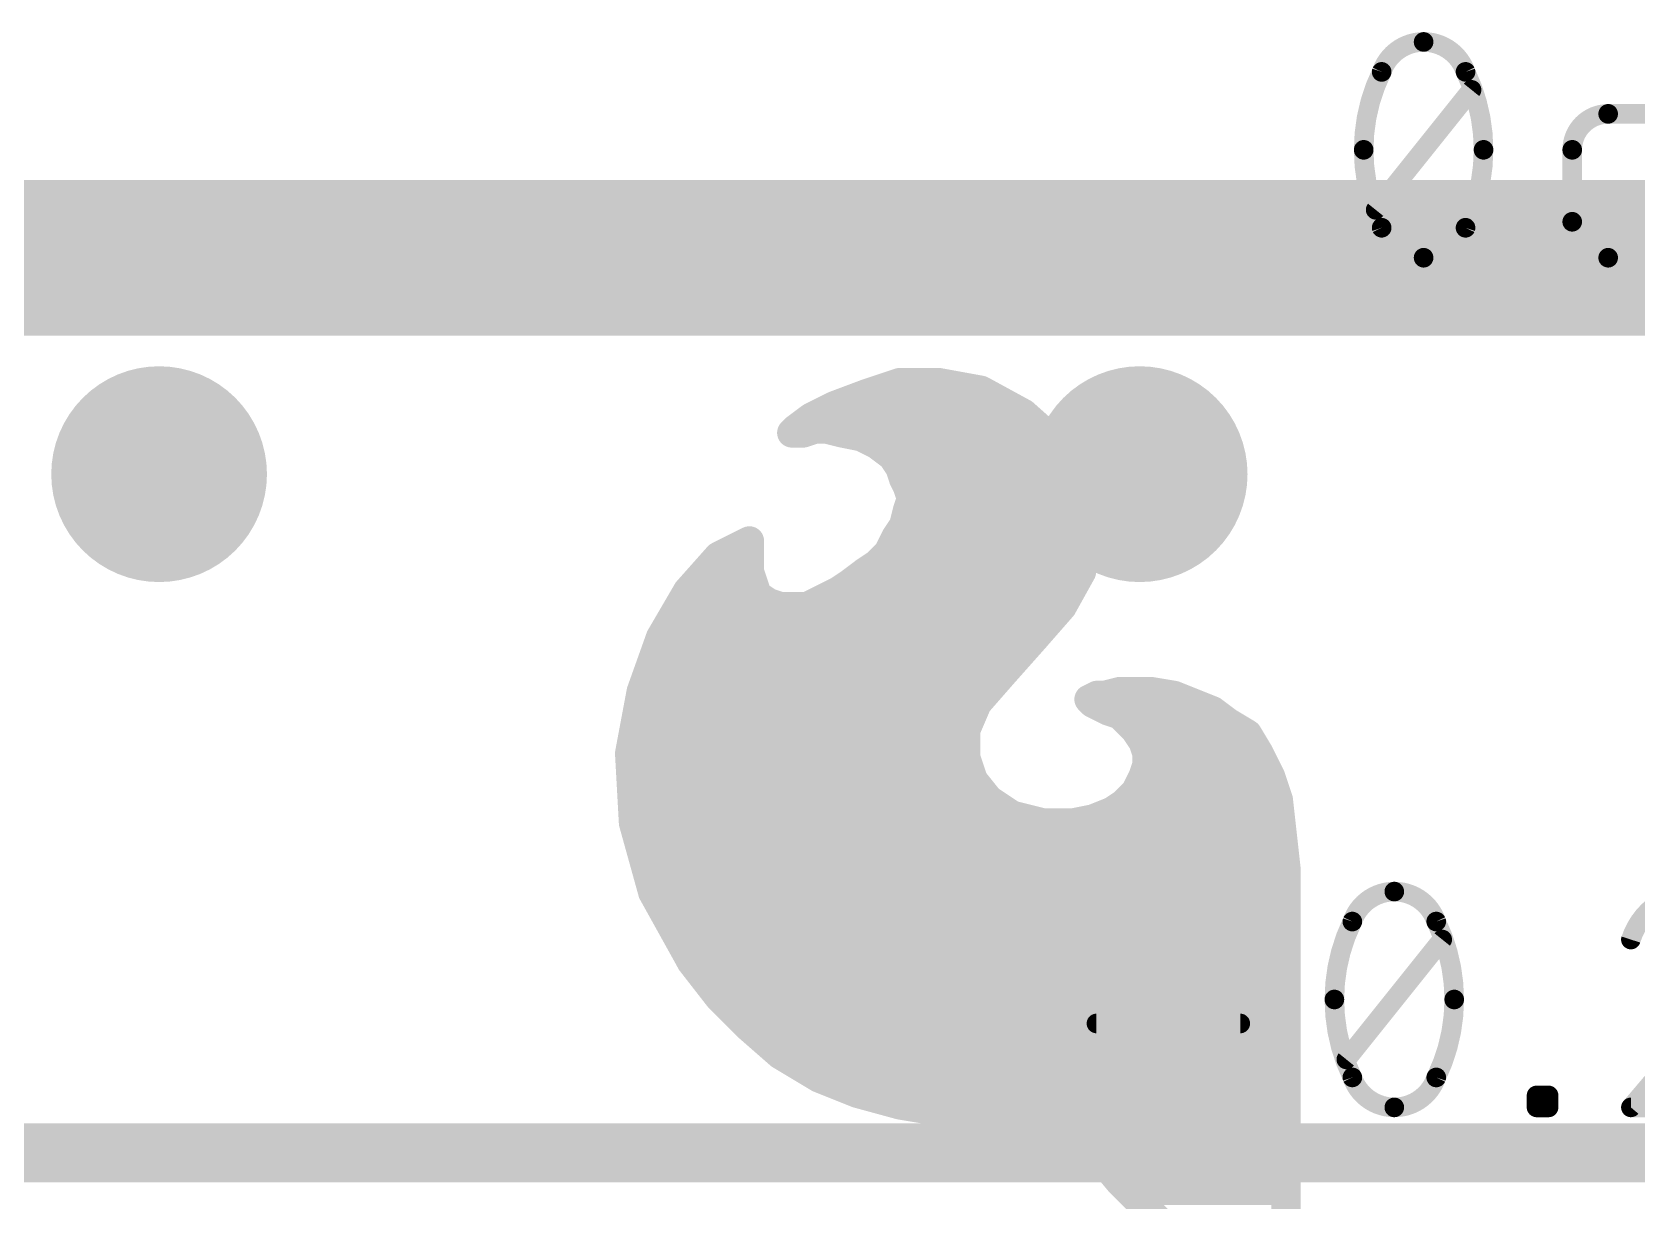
# Model space of a CAD drawing. Extents: x -26.2 to 60.5, y -16.3 to 39.9.
# Drawn here: x 12.371 to 16.528, y 36.853 to 39.88 of the extents above; entities that cross this region are included whole.
import ezdxf

# ---------------------------------------------------------------- set-up
doc = ezdxf.new("R2010")
doc.units = 0
for name, color, linetype in [('1', 12, 'CONTINUOUS'), ('16', 140, 'CONTINUOUS'), ('18', 110, 'CONTINUOUS'), ('20', 53, 'CONTINUOUS'), ('22', 40, 'CONTINUOUS'), ('49', 6, 'CONTINUOUS')]:
    doc.layers.add(name, color=color, linetype=linetype)

# ---------------------------------------------------------------- blocks, each defined once
blk = doc.blocks.new('ROUNDV')
at = {"const_width": 0.5}
blk.add_lwpolyline([(0, -0.25, 1), (0, 0.25, 1), (0, -0.25)], format="xyb", dxfattribs=at)

msp = doc.modelspace()

# ---------------------------------------------------------------- linework, layer by layer
at = {"layer": '1', "const_width": 0.254}
msp.add_lwpolyline([(33.02, 39.37), (0, 39.37)], dxfattribs=at)
at = {"layer": '16', "const_width": 0.254}
msp.add_lwpolyline([(33.02, 39.37), (0, 39.37)], dxfattribs=at)
at = {"layer": '20', "const_width": 0.2032}
msp.add_lwpolyline([(33.02, 39.37), (0, 39.37)], dxfattribs=at)
at = {"layer": '22', "const_width": 0.0762}
for points in [[(14.529, 38.942), (14.619, 38.972)], [(14.619, 38.972), (14.719, 38.972)], [(14.719, 38.972), (14.829, 38.952)], [(14.449, 38.912), (14.529, 38.942)], [(14.5189, 38.9382), (14.8543, 38.9382)], [(14.829, 38.952), (14.939, 38.892)], [(14.349, 38.852), (14.389, 38.882)], [(14.389, 38.882), (14.449, 38.912)], [(14.939, 38.892), (15.029, 38.812)], [(14.339, 38.842), (14.349, 38.852)], [(14.369, 38.842), (14.339, 38.842)], [(14.3623, 38.862), (14.9728, 38.862)], [(14.399, 38.852), (14.369, 38.842)], [(14.429, 38.852), (14.399, 38.852)], [(14.469, 38.842), (14.429, 38.852)], [(14.519, 38.832), (14.469, 38.842)], [(14.559, 38.812), (14.519, 38.832)], [(14.599, 38.782), (14.559, 38.812)], [(15.029, 38.812), (15.079, 38.742)], [(14.5939, 38.7858), (15.0477, 38.7858)], [(14.619, 38.752), (14.599, 38.782)], [(14.629, 38.722), (14.619, 38.752)], [(14.639, 38.702), (14.629, 38.722)], [(14.6352, 38.7096), (15.0898, 38.7096)], [(15.079, 38.742), (15.109, 38.652)], [(14.649, 38.672), (14.639, 38.702)], [(14.639, 38.642), (14.649, 38.672)], [(14.629, 38.602), (14.639, 38.642)], [(14.6369, 38.6334), (15.109, 38.6334)], [(15.109, 38.652), (15.109, 38.572)], [(14.609, 38.572), (14.629, 38.602)], [(14.149, 38.522), (14.229, 38.562)], [(14.2194, 38.5572), (14.229, 38.5572)], [(14.229, 38.562), (14.229, 38.482)], [(14.589, 38.532), (14.609, 38.572)], [(14.6016, 38.5572), (15.1057, 38.5572)], [(15.109, 38.572), (15.089, 38.482)], [(14.069, 38.432), (14.149, 38.522)], [(14.529, 38.482), (14.559, 38.502)], [(14.559, 38.502), (14.589, 38.532)], [(14.1126, 38.481), (14.2293, 38.481)], [(14.229, 38.482), (14.249, 38.422)], [(14.489, 38.452), (14.529, 38.482)], [(14.5277, 38.481), (15.0884, 38.481)], [(15.089, 38.482), (15.039, 38.392)], [(13.999, 38.312), (14.069, 38.432)], [(14.249, 38.422), (14.279, 38.402)], [(14.379, 38.392), (14.459, 38.432)], [(14.459, 38.432), (14.489, 38.452)], [(14.0531, 38.4048), (14.2748, 38.4048)], [(14.279, 38.402), (14.309, 38.392)], [(14.309, 38.392), (14.379, 38.392)], [(14.4046, 38.4048), (15.0461, 38.4048)], [(15.039, 38.392), (14.969, 38.312)], [(13.949, 38.172), (13.999, 38.312)], [(14.0087, 38.3286), (14.9835, 38.3286)], [(14.969, 38.312), (14.889, 38.222)], [(13.9777, 38.2524), (14.916, 38.2524)], [(14.889, 38.222), (14.819, 38.142)], [(13.919, 38.012), (13.949, 38.172)], [(13.9505, 38.1762), (14.8489, 38.1762)], [(15.149, 38.162), (15.189, 38.172)], [(15.189, 38.172), (15.269, 38.172)], [(15.269, 38.172), (15.329, 38.162)], [(14.819, 38.142), (14.789, 38.072)], [(15.109, 38.152), (15.129, 38.162)], [(15.119, 38.142), (15.109, 38.152)], [(15.159, 38.122), (15.119, 38.142)], [(15.129, 38.162), (15.149, 38.162)], [(15.329, 38.162), (15.429, 38.122)], [(13.9355, 38.1), (14.801, 38.1)], [(15.189, 38.112), (15.159, 38.122)], [(15.229, 38.072), (15.189, 38.112)], [(15.201, 38.1), (15.4583, 38.1)], [(15.429, 38.122), (15.469, 38.092)], [(15.469, 38.092), (15.519, 38.062)], [(14.789, 38.072), (14.789, 38.002)], [(15.249, 38.042), (15.229, 38.072)], [(15.259, 38.012), (15.249, 38.042)], [(15.519, 38.062), (15.549, 38.012)], [(13.929, 37.832), (13.919, 38.012)], [(13.9212, 38.0238), (14.789, 38.0238)], [(14.789, 38.002), (14.809, 37.942)], [(15.2551, 38.0238), (15.5419, 38.0238)], [(15.259, 37.982), (15.259, 38.012)], [(15.549, 38.012), (15.579, 37.952)], [(15.249, 37.952), (15.259, 37.982)], [(13.9226, 37.9476), (14.8071, 37.9476)], [(14.809, 37.942), (14.849, 37.892)], [(15.229, 37.912), (15.249, 37.952)], [(15.2468, 37.9476), (15.5805, 37.9476)], [(15.579, 37.952), (15.599, 37.892)], [(14.849, 37.892), (14.909, 37.852)], [(15.169, 37.862), (15.199, 37.882)], [(15.199, 37.882), (15.229, 37.912)], [(15.599, 37.892), (15.619, 37.712)], [(13.9268, 37.8714), (14.8799, 37.8714)], [(14.909, 37.852), (14.989, 37.832)], [(15.069, 37.832), (15.119, 37.842)], [(15.119, 37.842), (15.169, 37.862)], [(15.1831, 37.8714), (15.6013, 37.8714)], [(13.979, 37.652), (13.929, 37.832)], [(13.9392, 37.7952), (15.6098, 37.7952)], [(14.989, 37.832), (15.069, 37.832)], [(13.9604, 37.719), (15.6182, 37.719)], [(15.619, 37.712), (15.619, 36.432)], [(14.079, 37.472), (13.979, 37.652)], [(13.9841, 37.6428), (15.619, 37.6428)], [(14.0264, 37.5666), (15.619, 37.5666)], [(14.0688, 37.4904), (15.619, 37.4904)], [(14.149, 37.382), (14.079, 37.472)], [(14.124, 37.4142), (15.619, 37.4142)], [(14.229, 37.302), (14.149, 37.382)], [(14.193, 37.338), (15.619, 37.338)], [(14.309, 37.232), (14.229, 37.302)], [(14.2749, 37.2618), (15.619, 37.2618)], [(14.409, 37.172), (14.309, 37.232)], [(14.3863, 37.1856), (15.619, 37.1856)], [(14.509, 37.132), (14.409, 37.172)], [(14.619, 37.102), (14.509, 37.132)], [(14.5919, 37.1094), (15.619, 37.1094)], [(14.739, 37.082), (14.619, 37.102)], [(14.929, 37.082), (14.739, 37.082)], [(14.989, 37.072), (14.929, 37.082)], [(15.039, 37.042), (14.989, 37.072)], [(15.139, 36.962), (15.039, 37.042)], [(15.05, 37.0332), (15.619, 37.0332)], [(15.189, 36.902), (15.139, 36.962)], [(15.1432, 36.957), (15.619, 36.957)], [(15.319, 36.772), (15.189, 36.902)], [(15.2102, 36.8808), (15.619, 36.8808)]]:
    msp.add_lwpolyline(points, dxfattribs=at)
at = {"layer": '22', "const_width": 0.0381}
for points in [[(14.619, 38.9911, 1), (14.619, 38.953)], [(14.625, 38.9539, 1), (14.613, 38.9901)], [(14.7224, 38.9907, 1), (14.7156, 38.9533)], [(14.719, 38.953, 1), (14.719, 38.9911)], [(14.5189, 38.9573, 1), (14.5189, 38.9192)], [(14.523, 38.9601, 1), (14.535, 38.9239)], [(14.5357, 38.9242, 1), (14.5223, 38.9598)], [(14.8381, 38.9687, 1), (14.8199, 38.9353)], [(14.8256, 38.9333, 1), (14.8324, 38.9707)], [(14.8543, 38.9192, 1), (14.8543, 38.9573)], [(14.3805, 38.899, 1), (14.3975, 38.865)], [(14.4004, 38.8668, 1), (14.3776, 38.8972)], [(14.4423, 38.9298, 1), (14.4557, 38.8942)], [(14.4575, 38.895, 1), (14.4405, 38.929)], [(14.9517, 38.9062, 1), (14.9263, 38.8778)], [(14.9299, 38.8753, 1), (14.9481, 38.9087)], [(14.339, 38.861, 1), (14.339, 38.8229)], [(14.3255, 38.8555, 1), (14.3525, 38.8285)], [(14.3376, 38.8672, 1), (14.3604, 38.8368)], [(14.3625, 38.8385, 1), (14.3355, 38.8655)], [(14.3623, 38.8811, 1), (14.3623, 38.843)], [(14.363, 38.8601, 1), (14.375, 38.8239)], [(14.369, 38.8229, 1), (14.369, 38.861)], [(14.399, 38.8711, 1), (14.399, 38.833)], [(14.405, 38.8339, 1), (14.393, 38.8701)], [(14.4336, 38.8705, 1), (14.4244, 38.8335)], [(14.429, 38.833, 1), (14.429, 38.8711)], [(14.4727, 38.8607, 1), (14.4653, 38.8233)], [(14.4644, 38.8235, 1), (14.4736, 38.8605)], [(14.5275, 38.849, 1), (14.5105, 38.815)], [(14.5153, 38.8133, 1), (14.5227, 38.8507)], [(14.9728, 38.843, 1), (14.9728, 38.8811)], [(14.5704, 38.8272, 1), (14.5476, 38.7968)], [(14.5505, 38.795, 1), (14.5675, 38.829)], [(15.0445, 38.8231, 1), (15.0135, 38.8009)], [(15.0163, 38.7978, 1), (15.0417, 38.8262)], [(14.5939, 38.8049, 1), (14.5939, 38.7668)], [(14.6149, 38.7926, 1), (14.5831, 38.7714)], [(14.5876, 38.7668, 1), (14.6104, 38.7972)], [(14.6371, 38.758, 1), (14.6009, 38.746)], [(15.0477, 38.7668, 1), (15.0477, 38.8049)], [(14.6031, 38.7414, 1), (14.6349, 38.7626)], [(14.646, 38.7305, 1), (14.612, 38.7135)], [(14.6109, 38.716, 1), (14.6471, 38.728)], [(14.6352, 38.7287, 1), (14.6352, 38.6906)], [(15.0971, 38.748, 1), (15.0609, 38.736)], [(15.0635, 38.7309, 1), (15.0945, 38.7531)], [(15.0898, 38.6906, 1), (15.0898, 38.7287)], [(14.6571, 38.708, 1), (14.6209, 38.696)], [(14.622, 38.6935, 1), (14.656, 38.7105)], [(14.6671, 38.666, 1), (14.6309, 38.678)], [(14.6369, 38.6525, 1), (14.6369, 38.6144)], [(14.6209, 38.648, 1), (14.6571, 38.636)], [(14.6575, 38.6374, 1), (14.6205, 38.6466)], [(14.6309, 38.666, 1), (14.6671, 38.678)], [(15.128, 38.652, 1), (15.0899, 38.652)], [(15.0909, 38.646, 1), (15.1271, 38.658)], [(15.109, 38.6144, 1), (15.109, 38.6525)], [(14.6105, 38.6066, 1), (14.6475, 38.5974)], [(14.6449, 38.5914, 1), (14.6131, 38.6126)], [(14.2194, 38.5763, 1), (14.2194, 38.5382)], [(14.2481, 38.562, 1), (14.21, 38.562)], [(14.2375, 38.545, 1), (14.2205, 38.579)], [(14.229, 38.5382, 1), (14.229, 38.5763)], [(14.6016, 38.5763, 1), (14.6016, 38.5382)], [(14.5931, 38.5826, 1), (14.6249, 38.5614)], [(14.626, 38.5635, 1), (14.592, 38.5805)], [(15.0899, 38.572, 1), (15.128, 38.572)], [(15.1276, 38.5679, 1), (15.0904, 38.5761)], [(15.1057, 38.5382, 1), (15.1057, 38.5763)], [(14.1405, 38.539, 1), (14.1575, 38.505)], [(14.1632, 38.5093, 1), (14.1348, 38.5347)], [(14.5696, 38.4861, 1), (14.5484, 38.5179)], [(14.572, 38.5405, 1), (14.606, 38.5235)], [(14.6025, 38.5185, 1), (14.5755, 38.5455)], [(14.1126, 38.5001, 1), (14.1126, 38.462)], [(14.2471, 38.488, 1), (14.2109, 38.476)], [(14.21, 38.482, 1), (14.2481, 38.482)], [(14.2293, 38.462, 1), (14.2293, 38.5001)], [(14.5277, 38.5001, 1), (14.5277, 38.462)], [(14.5184, 38.4979, 1), (14.5396, 38.4661)], [(14.5404, 38.4668, 1), (14.5176, 38.4972)], [(14.5455, 38.5155, 1), (14.5725, 38.4885)], [(15.0704, 38.4861, 1), (15.1076, 38.4779)], [(15.1057, 38.4727, 1), (15.0723, 38.4913)], [(15.0884, 38.462, 1), (15.0884, 38.5001)], [(14.0548, 38.4447, 1), (14.0832, 38.4193)], [(14.0855, 38.4224, 1), (14.0525, 38.4416)], [(14.2596, 38.4379, 1), (14.2384, 38.4061)], [(14.4484, 38.4479, 1), (14.4696, 38.4161)], [(14.4675, 38.415, 1), (14.4505, 38.449)], [(14.4776, 38.4672, 1), (14.5004, 38.4368)], [(14.4996, 38.4361, 1), (14.4784, 38.4679)], [(14.0531, 38.4239, 1), (14.0531, 38.3858)], [(14.2309, 38.416, 1), (14.2671, 38.428)], [(14.285, 38.4201, 1), (14.273, 38.3839)], [(14.2684, 38.3861, 1), (14.2896, 38.4179)], [(14.2748, 38.3858, 1), (14.2748, 38.4239)], [(14.309, 38.4111, 1), (14.309, 38.373)], [(14.303, 38.3739, 1), (14.315, 38.4101)], [(14.3705, 38.409, 1), (14.3875, 38.375)], [(14.379, 38.373, 1), (14.379, 38.4111)], [(14.4046, 38.4239, 1), (14.4046, 38.3858)], [(15.0223, 38.4013, 1), (15.0557, 38.3827)], [(15.0533, 38.3795, 1), (15.0247, 38.4045)], [(15.0461, 38.3858, 1), (15.0461, 38.4239)], [(13.9825, 38.3216, 1), (14.0155, 38.3024)], [(14.0169, 38.3056, 1), (13.9811, 38.3184)], [(14.0087, 38.3477, 1), (14.0087, 38.3096)], [(14.9547, 38.3245, 1), (14.9833, 38.2995)], [(14.9832, 38.2993, 1), (14.9548, 38.3247)], [(14.9835, 38.3096, 1), (14.9835, 38.3477)], [(13.9777, 38.2715, 1), (13.9777, 38.2334)], [(14.916, 38.2334, 1), (14.916, 38.2715)], [(14.8748, 38.2347, 1), (14.9032, 38.2093)], [(14.9033, 38.2095, 1), (14.8747, 38.2345)], [(13.9677, 38.1685, 1), (13.9303, 38.1755)], [(13.9505, 38.1953, 1), (13.9505, 38.1572)], [(14.8489, 38.1572, 1), (14.8489, 38.1953)], [(15.189, 38.1911, 1), (15.189, 38.153)], [(15.1936, 38.1535, 1), (15.1844, 38.1905)], [(15.2721, 38.1908, 1), (15.2659, 38.1532)], [(15.269, 38.153, 1), (15.269, 38.1911)], [(13.9311, 38.1784, 1), (13.9669, 38.1656)], [(14.8047, 38.1545, 1), (14.8333, 38.1295)], [(14.8365, 38.1345, 1), (14.8015, 38.1495)], [(15.1225, 38.1655, 1), (15.0955, 38.1385)], [(15.1005, 38.169, 1), (15.1175, 38.135)], [(15.1275, 38.159, 1), (15.1105, 38.125)], [(15.1055, 38.1285, 1), (15.1325, 38.1555)], [(15.129, 38.181, 1), (15.129, 38.1429)], [(15.1375, 38.145, 1), (15.1205, 38.179)], [(15.1444, 38.1805, 1), (15.1536, 38.1435)], [(15.149, 38.1429, 1), (15.149, 38.181)], [(15.3361, 38.1797, 1), (15.3219, 38.1443)], [(15.3259, 38.1432, 1), (15.3321, 38.1808)], [(13.9355, 38.1191, 1), (13.9355, 38.081)], [(14.801, 38.081, 1), (14.801, 38.1191)], [(15.165, 38.1401, 1), (15.153, 38.1039)], [(15.1505, 38.105, 1), (15.1675, 38.139)], [(15.2025, 38.1255, 1), (15.1755, 38.0985)], [(15.201, 38.1191, 1), (15.201, 38.081)], [(15.183, 38.0939, 1), (15.195, 38.1301)], [(15.4404, 38.1372, 1), (15.4176, 38.1068)], [(15.4219, 38.1043, 1), (15.4361, 38.1397)], [(15.4788, 38.1083, 1), (15.4592, 38.0757)], [(15.4576, 38.0768, 1), (15.4804, 38.1072)], [(15.4583, 38.081, 1), (15.4583, 38.1191)], [(14.8081, 38.072, 1), (14.77, 38.072)], [(14.7715, 38.0795, 1), (14.8065, 38.0645)], [(15.2449, 38.0826, 1), (15.2131, 38.0614)], [(15.2155, 38.0585, 1), (15.2425, 38.0855)], [(15.2671, 38.048, 1), (15.2309, 38.036)], [(15.5353, 38.0718, 1), (15.5027, 38.0522)], [(15.5092, 38.0457, 1), (15.5288, 38.0783)], [(13.938, 38.0131, 1), (13.9, 38.0109)], [(13.9212, 38.0429, 1), (13.9212, 38.0048)], [(14.8071, 38.008, 1), (14.7709, 37.996)], [(14.789, 38.0048, 1), (14.789, 38.0429)], [(15.2331, 38.0314, 1), (15.2649, 38.0526)], [(15.2551, 38.0429, 1), (15.2551, 38.0048)], [(15.2781, 38.012, 1), (15.24, 38.012)], [(15.2409, 38.006, 1), (15.2771, 38.018)], [(15.566, 38.0205, 1), (15.532, 38.0035)], [(15.5327, 38.0022, 1), (15.5653, 38.0218)], [(15.5419, 38.0048, 1), (15.5419, 38.0429)], [(13.9003, 38.0155, 1), (13.9377, 38.0085)], [(14.77, 38.002, 1), (14.8081, 38.002)], [(15.24, 37.982, 1), (15.2781, 37.982)], [(15.2771, 37.976, 1), (15.2409, 37.988)], [(13.9226, 37.9667, 1), (13.9226, 37.9286)], [(14.8239, 37.9539, 1), (14.7941, 37.9301)], [(14.7909, 37.936, 1), (14.8271, 37.948)], [(14.8071, 37.9286, 1), (14.8071, 37.9667)], [(15.2468, 37.9667, 1), (15.2468, 37.9286)], [(15.2309, 37.958, 1), (15.2671, 37.946)], [(15.266, 37.9435, 1), (15.232, 37.9605)], [(15.5971, 37.958, 1), (15.5609, 37.946)], [(15.562, 37.9435, 1), (15.596, 37.9605)], [(15.5805, 37.9286, 1), (15.5805, 37.9667)], [(14.8596, 37.9079, 1), (14.8384, 37.8761)], [(14.8341, 37.8801, 1), (14.8639, 37.9039)], [(15.1855, 37.8955, 1), (15.2125, 37.8685)], [(15.2096, 37.8661, 1), (15.1884, 37.8979)], [(15.212, 37.9205, 1), (15.246, 37.9035)], [(15.2425, 37.8985, 1), (15.2155, 37.9255)], [(15.6179, 37.8941, 1), (15.5801, 37.8899)], [(15.5809, 37.886, 1), (15.6171, 37.898)], [(13.9268, 37.8905, 1), (13.9268, 37.8524)], [(14.8799, 37.8524, 1), (14.8799, 37.8905)], [(14.9136, 37.8705, 1), (14.9044, 37.8335)], [(14.8984, 37.8361, 1), (14.9196, 37.8679)], [(15.1119, 37.8597, 1), (15.1261, 37.8243)], [(15.1227, 37.8233, 1), (15.1153, 37.8607)], [(15.1584, 37.8779, 1), (15.1796, 37.8461)], [(15.1761, 37.8443, 1), (15.1619, 37.8797)], [(15.1831, 37.8905, 1), (15.1831, 37.8524)], [(15.6013, 37.8524, 1), (15.6013, 37.8905)], [(13.9474, 37.8371, 1), (13.9106, 37.8269)], [(13.91, 37.8309, 1), (13.948, 37.8331)], [(13.9392, 37.8143, 1), (13.9392, 37.7762)], [(14.989, 37.8511, 1), (14.989, 37.813)], [(14.9844, 37.8135, 1), (14.9936, 37.8505)], [(15.0653, 37.8507, 1), (15.0727, 37.8133)], [(15.069, 37.813, 1), (15.069, 37.8511)], [(15.6098, 37.7762, 1), (15.6098, 37.8143)], [(13.9604, 37.7381, 1), (13.9604, 37.7)], [(15.6381, 37.712, 1), (15.6, 37.712)], [(15.6182, 37.7, 1), (15.6182, 37.7381)], [(15.6001, 37.7099, 1), (15.6379, 37.7141)], [(13.9957, 37.6613, 1), (13.9623, 37.6427)], [(13.9606, 37.6469, 1), (13.9974, 37.6571)], [(13.9841, 37.6619, 1), (13.9841, 37.6238)], [(15.619, 37.6238, 1), (15.619, 37.6619)], [(14.0264, 37.5857, 1), (14.0264, 37.5476)], [(15.619, 37.5476, 1), (15.619, 37.5857)], [(14.0688, 37.5095, 1), (14.0688, 37.4714)], [(14.094, 37.4837, 1), (14.064, 37.4603)], [(14.0623, 37.4627, 1), (14.0957, 37.4813)], [(15.619, 37.4714, 1), (15.619, 37.5095)], [(14.124, 37.4333, 1), (14.124, 37.3952)], [(14.1625, 37.3955, 1), (14.1355, 37.3685)], [(15.619, 37.3952, 1), (15.619, 37.4333)], [(14.134, 37.3703, 1), (14.164, 37.3937)], [(14.193, 37.3571, 1), (14.193, 37.319)], [(15.619, 37.319, 1), (15.619, 37.3571)], [(14.2415, 37.3163, 1), (14.2165, 37.2877)], [(14.2155, 37.2885, 1), (14.2425, 37.3155)], [(14.2749, 37.2809, 1), (14.2749, 37.2428)], [(15.619, 37.2428, 1), (15.619, 37.2809)], [(14.3188, 37.2483, 1), (14.2992, 37.2157)], [(14.2965, 37.2177, 1), (14.3215, 37.2463)], [(14.3863, 37.2047, 1), (14.3863, 37.1666)], [(14.4161, 37.1897, 1), (14.4019, 37.1543)], [(14.3992, 37.1557, 1), (14.4188, 37.1883)], [(15.619, 37.1666, 1), (15.619, 37.2047)], [(14.514, 37.1504, 1), (14.504, 37.1136)], [(14.5019, 37.1143, 1), (14.5161, 37.1497)], [(14.5919, 37.1285, 1), (14.5919, 37.0904)], [(14.6221, 37.1208, 1), (14.6159, 37.0832)], [(14.614, 37.0836, 1), (14.624, 37.1204)], [(15.619, 37.0904, 1), (15.619, 37.1285)], [(14.739, 37.1011, 1), (14.739, 37.063)], [(14.7359, 37.0632, 1), (14.7421, 37.1008)], [(14.9321, 37.1008, 1), (14.9259, 37.0632)], [(14.929, 37.063, 1), (14.929, 37.1011)], [(14.9988, 37.0883, 1), (14.9792, 37.0557)], [(14.9859, 37.0532, 1), (14.9921, 37.0908)], [(15.0509, 37.0569, 1), (15.0271, 37.0271)], [(15.0292, 37.0257, 1), (15.0488, 37.0583)], [(15.05, 37.0523, 1), (15.05, 37.0142)], [(15.619, 37.0142, 1), (15.619, 37.0523)], [(15.1536, 36.9742, 1), (15.1244, 36.9498)], [(15.1432, 36.9761, 1), (15.1432, 36.938)], [(15.1271, 36.9471, 1), (15.1509, 36.9769)], [(15.619, 36.938, 1), (15.619, 36.9761)], [(15.2025, 36.9155, 1), (15.1755, 36.8885)], [(15.1744, 36.8898, 1), (15.2036, 36.9142)], [(15.2102, 36.8999, 1), (15.2102, 36.8618)], [(15.619, 36.8618, 1), (15.619, 36.8999)]]:
    msp.add_lwpolyline(points, format="xyb", dxfattribs=at)
at = {"layer": '49'}
for points, const_width in [([(15.9755, 39.8542, 0.3205), (15.8668, 39.7766)], 0.0508), ([(16.0842, 39.7766, 0.3205), (15.9755, 39.8542)], 0.0508), ([(15.9755, 39.8669, 1), (15.9755, 39.8415)], 0.0254), ([(15.9755, 39.8415, 1), (15.9755, 39.8669)], 0.0254), ([(15.8668, 39.7766, 0.1139), (15.8203, 39.5748)], 0.0508), ([(15.8548, 39.7807, 1), (15.8789, 39.7725)], 0.0254), ([(15.8783, 39.771, 1), (15.8554, 39.7822)], 0.0254), ([(16.0956, 39.7822, 1), (16.0727, 39.771)], 0.0254), ([(16.1307, 39.5748, 0.1139), (16.0842, 39.7766)], 0.0508), ([(16.0721, 39.7725, 1), (16.0962, 39.7807)], 0.0254), ([(16.1096, 39.7221, 1), (16.0898, 39.738)], 0.0254), ([(16.4536, 39.6679, 0.4142), (16.3605, 39.5748)], 0.0508), ([(16.4536, 39.6806, 1), (16.4536, 39.6552)], 0.0254), ([(16.4536, 39.6552, 1), (16.4536, 39.6806)], 0.0254), ([(15.8203, 39.5748, 0.1139), (15.8668, 39.373)], 0.0508), ([(15.833, 39.5748, 1), (15.8076, 39.5748)], 0.0254), ([(15.8076, 39.5748, 1), (15.833, 39.5748)], 0.0254), ([(16.0842, 39.373, 0.1139), (16.1307, 39.5748)], 0.0508), ([(16.1434, 39.5748, 1), (16.118, 39.5748)], 0.0254), ([(16.118, 39.5748, 1), (16.1434, 39.5748)], 0.0254), ([(16.3732, 39.5748, 1), (16.3478, 39.5748)], 0.0254), ([(16.3478, 39.5748, 1), (16.3732, 39.5748)], 0.0254), ([(15.8414, 39.4275, 1), (15.8612, 39.4116)], 0.0254), ([(16.3605, 39.3885, 0.4142), (16.4536, 39.2954)], 0.0508), ([(16.3732, 39.3885, 1), (16.3478, 39.3885)], 0.0254), ([(15.8668, 39.373, 0.3205), (15.9755, 39.2954)], 0.0508), ([(15.8789, 39.3771, 1), (15.8548, 39.3689)], 0.0254), ([(15.8554, 39.3674, 1), (15.8783, 39.3786)], 0.0254), ([(15.9755, 39.2954, 0.3205), (16.0842, 39.373)], 0.0508), ([(16.0727, 39.3786, 1), (16.0956, 39.3674)], 0.0254), ([(16.0962, 39.3689, 1), (16.0721, 39.3771)], 0.0254), ([(16.3478, 39.3885, 1), (16.3732, 39.3885)], 0.0254), ([(15.9755, 39.3081, 1), (15.9755, 39.2827)], 0.0254), ([(15.9755, 39.2827, 1), (15.9755, 39.3081)], 0.0254), ([(16.4536, 39.3081, 1), (16.4536, 39.2827)], 0.0254), ([(16.4536, 39.2827, 1), (16.4536, 39.3081)], 0.0254), ([(15.8996, 37.6542, 0.3205), (15.7909, 37.5766)], 0.0508), ([(16.0082, 37.5766, 0.3205), (15.8996, 37.6542)], 0.0508), ([(15.8996, 37.6669, 1), (15.8996, 37.6415)], 0.0254), ([(15.8996, 37.6415, 1), (15.8996, 37.6669)], 0.0254), ([(16.6832, 37.6542, 0.3252), (16.5125, 37.53)], 0.0508), ([(15.7909, 37.5766, 0.1139), (15.7444, 37.3748)], 0.0508), ([(15.7789, 37.5807, 1), (15.8029, 37.5725)], 0.0254), ([(15.8023, 37.571, 1), (15.7795, 37.5822)], 0.0254), ([(16.0548, 37.3748, 0.1139), (16.0082, 37.5766)], 0.0508), ([(16.0197, 37.5822, 1), (15.9968, 37.571)], 0.0254), ([(15.9962, 37.5725, 1), (16.0203, 37.5807)], 0.0254), ([(16.0337, 37.5221, 1), (16.0138, 37.538)], 0.0254), ([(16.5004, 37.5339, 1), (16.5245, 37.5261)], 0.0254), ([(15.7444, 37.3748, 0.1139), (15.7909, 37.173)], 0.0508), ([(15.7571, 37.3748, 1), (15.7317, 37.3748)], 0.0254), ([(15.7317, 37.3748, 1), (15.7571, 37.3748)], 0.0254), ([(16.0082, 37.173, 0.1139), (16.0548, 37.3748)], 0.0508), ([(16.0675, 37.3748, 1), (16.0421, 37.3748)], 0.0254), ([(16.0421, 37.3748, 1), (16.0675, 37.3748)], 0.0254), ([(15.1281, 37.3254, 1), (15.1281, 37.3)], 0.0254), ([(15.5006, 37.3, 1), (15.5006, 37.3254)], 0.0254), ([(15.7655, 37.2275, 1), (15.7853, 37.2116)], 0.0254), ([(15.7909, 37.173, 0.3205), (15.8996, 37.0954)], 0.0508), ([(15.8029, 37.1771, 1), (15.7789, 37.1689)], 0.0254), ([(15.7795, 37.1674, 1), (15.8023, 37.1786)], 0.0254), ([(15.8996, 37.0954, 0.3205), (16.0082, 37.173)], 0.0508), ([(15.9968, 37.1786, 1), (16.0197, 37.1674)], 0.0254), ([(16.0203, 37.1689, 1), (15.9962, 37.1771)], 0.0254), ([(16.2808, 37.1264, 1), (16.2554, 37.1264)], 0.0254), ([(16.2681, 37.1391, 1), (16.2681, 37.1137)], 0.0254), ([(16.3119, 37.1264, 1), (16.2865, 37.1264)], 0.0254), ([(16.2992, 37.1137, 1), (16.2992, 37.1391)], 0.0254), ([(15.8996, 37.1081, 1), (15.8996, 37.0827)], 0.0254), ([(15.8996, 37.0827, 1), (15.8996, 37.1081)], 0.0254), ([(16.2681, 37.1081, 1), (16.2681, 37.0827)], 0.0254), ([(16.2554, 37.0954, 1), (16.2808, 37.0954)], 0.0254), ([(16.2865, 37.0954, 1), (16.3119, 37.0954)], 0.0254), ([(16.2992, 37.0827, 1), (16.2992, 37.1081)], 0.0254), ([(16.5125, 37.1081, 1), (16.5125, 37.0827)], 0.0254), ([(16.5028, 37.1036, 1), (16.5221, 37.0872)], 0.0254)]:
    msp.add_lwpolyline(points, format="xyb", dxfattribs=dict(at, const_width=const_width))
for points, const_width in [([(15.8513, 39.4196), (16.0997, 39.73)], 0.0508), ([(16.4536, 39.6679), (16.6089, 39.6679)], 0.0508), ([(16.3605, 39.3885), (16.3605, 39.5748)], 0.0508), ([(16.6089, 39.2954), (16.4536, 39.2954)], 0.0508), ([(4.01, 39.17), (29.01, 39.17)], 0.1524), ([(15.7754, 37.2196), (16.0238, 37.53)], 0.0508), ([(16.7763, 37.4058), (16.5125, 37.0954)], 0.0508), ([(15.1281, 37.3127), (15.5006, 37.3127)], 0.0508), ([(16.2681, 37.0954), (16.2681, 37.1264)], 0.0508), ([(16.2681, 37.1264), (16.2992, 37.1264)], 0.0508), ([(16.2992, 37.1264), (16.2992, 37.0954)], 0.0508), ([(16.2992, 37.0954), (16.2681, 37.0954)], 0.0508), ([(16.5125, 37.0954), (16.8229, 37.0954)], 0.0508), ([(26.8178, 36.9778), (6.2022, 36.9778)], 0.1524)]:
    msp.add_lwpolyline(points, dxfattribs=dict(at, const_width=const_width))

# ---------------------------------------------------------------- block references
at = {"layer": '18', "xscale": 0.5588, "yscale": 0.5588}
for p in [(12.7, 38.735), (12.7, 38.735), (15.24, 38.735), (15.24, 38.735)]:
    msp.add_blockref('ROUNDV', p, dxfattribs=at)

doc.saveas('drawing.dxf')
